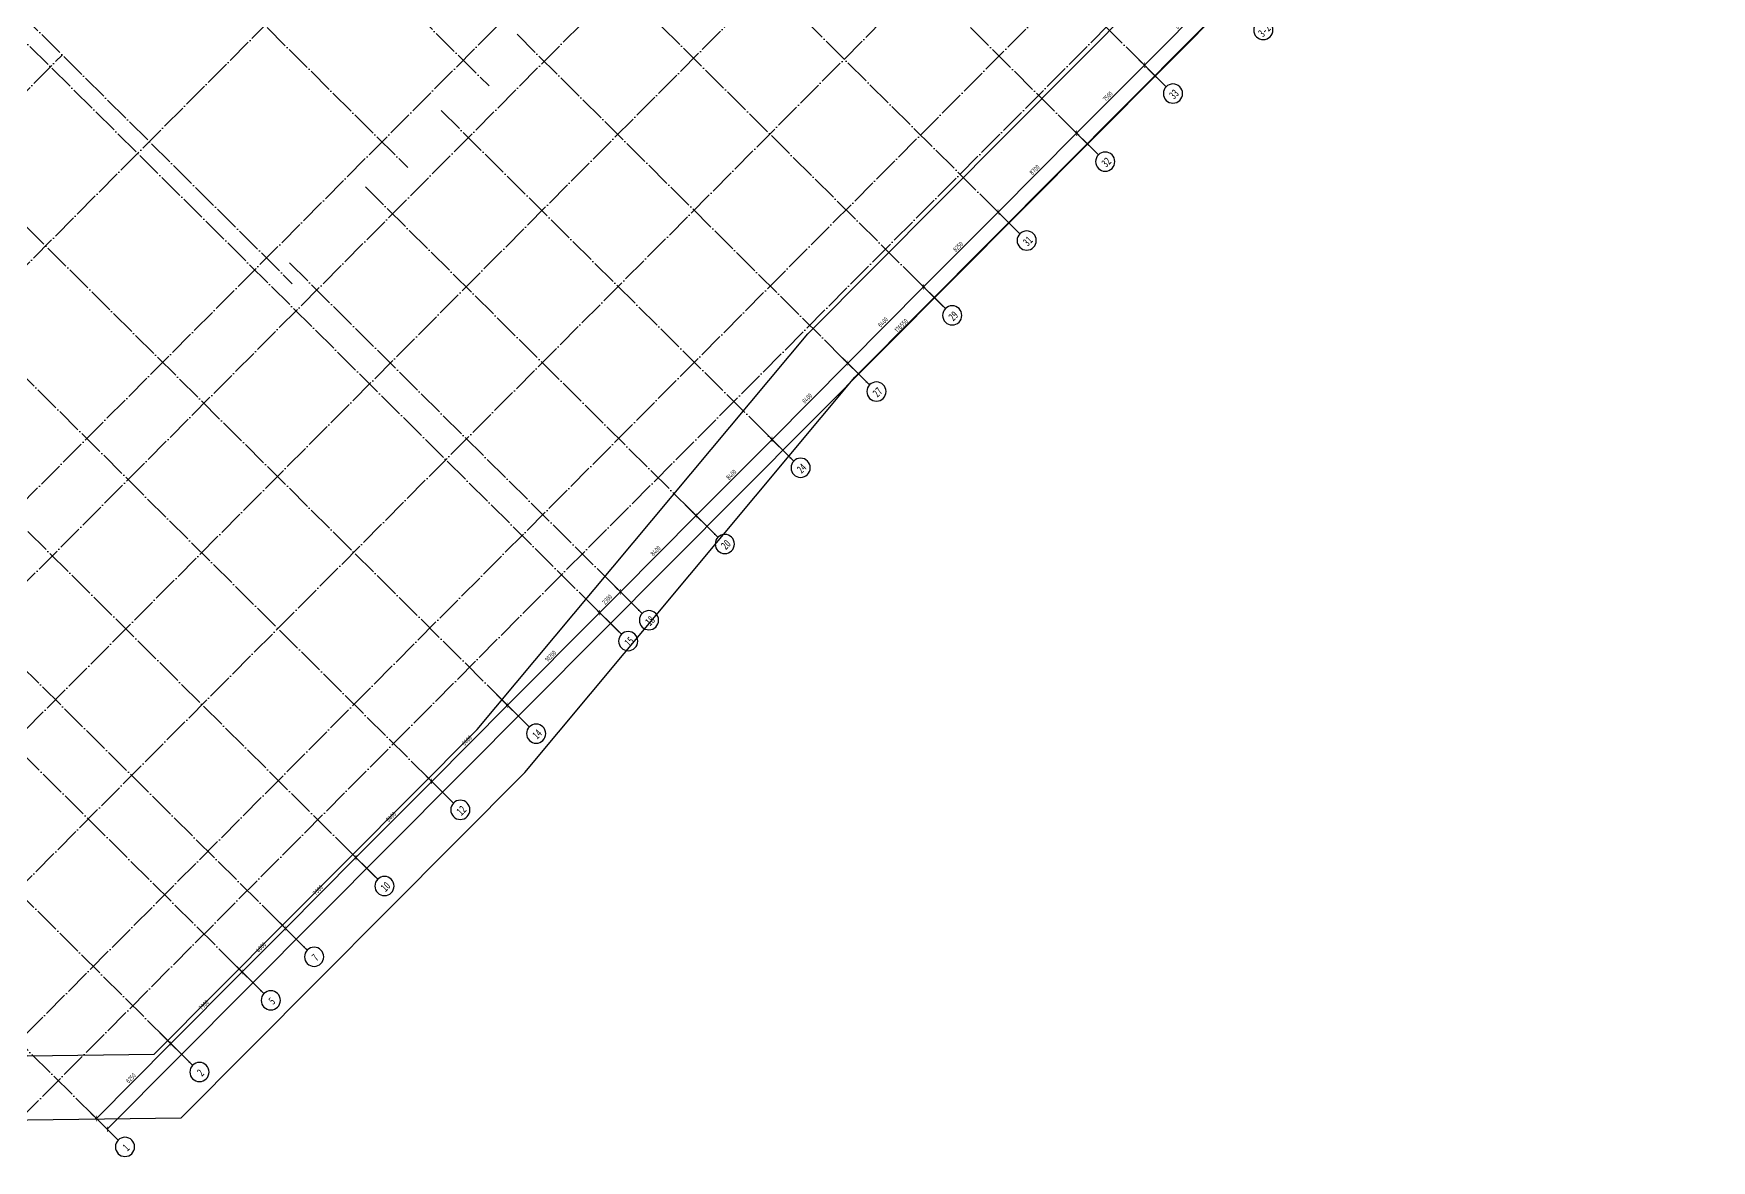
# Model space of a CAD drawing. Extents: x 517634312 to 520012312, y 3499191844 to 3500891844.
# Drawn here: x 518837176 to 518968257, y 3499789900 to 3499877971 of the extents above; entities that cross this region are included whole.
import ezdxf
from ezdxf.enums import TextEntityAlignment as Align

# ---------------------------------------------------------------- set-up
doc = ezdxf.new("R2010")
doc.units = 0
doc.header["$LTSCALE"] = 1000
doc.header["$MEASUREMENT"] = 0
doc.header["$PDMODE"] = 1
doc.linetypes.add('CENTER', pattern=[2, 1.25, -0.25, 0.25, -0.25])
doc.linetypes.add('DOTE', pattern=[2.42, 2, -0.2, 0.02, -0.2])
doc.layers.get('0').update_dxf_attribs({"linetype": 'CONTINUOUS'})
doc.layers.get('DEFPOINTS').update_dxf_attribs({"color": 8, "linetype": 'CONTINUOUS'})
for name, color, linetype in [('AD-AXIS-CRCL', 3, 'CONTINUOUS'), ('AD-AXIS-DIMS', 3, 'CONTINUOUS'), ('AD-AXIS-NUMB', 255, 'CONTINUOUS'), ('XD-AXIS-AXIS', 1, 'CENTER')]:
    doc.layers.add(name, color=color, linetype=linetype)
doc.styles.add('TH-STYLE1', font='', dxfattribs={"width": 0.7})
doc.styles.add('TH-STYLE3', font='tssdeng', dxfattribs={"width": 0.7, "bigfont": 'tssdchn'})
doc.styles.get('TH-STYLE1').set_extended_font_data('STFangsong')
doc.dimstyles.new('TH-DIM150', dxfattribs={"dimscale": 150, "dimtxt": 2.5, "dimasz": 2, "dimexe": 1, "dimexo": 1, "dimgap": 0.8, "dimtad": 1, "dimdec": 0, "dimdsep": 46, "dimtxsty": 'TH-STYLE3', "dimblk1": 'ARCHTICK', "dimblk2": 'ARCHTICK', "dimsah": 1, "dimcen": -1, "dimclrd": 256, "dimclre": 256, "dimclrt": 256, "dimazin": 0, "dimtfac": 1, "dimtdec": 0, "dimtix": 1, "dimtmove": 2, "dimatfit": 0, "dimldrblk": 'ARCHTICK', "dimfxl": 0, "dimtolj": 1, "dimtzin": 0, "dimlwd": -1, "dimlwe": -1, "dimarcsym": 0})

# ---------------------------------------------------------------- blocks, each defined once
blk = doc.blocks.new('sggfdagfdagdaf')
at = {"layer": 'XD-AXIS-AXIS', "linetype": 'DOTE'}
for p, q in [((-1342652, -534624), (-1342652, -352224)), ((-1333952, -534624), (-1333952, -352224)), ((-1326452, -534624), (-1326452, -352224)), ((-1442552, -428324), (-1442552, -534624)), ((-1413802, -428324), (-1413802, -534624)), ((-1405402, -428324), (-1405402, -534624)), ((-1397002, -428324), (-1397002, -534624)), ((-1386802, -428324), (-1386802, -534624)), ((-1385502, -428324), (-1385502, -497074)), ((-1372702, -428324), (-1372702, -497074)), ((-1363702, -428324), (-1363702, -497074)), ((-1350902, -428324), (-1350902, -534624)), ((-1449152, -471724), (-1385514, -471724)), ((-1449152, -481324), (-1347902, -481324)), ((-1449152, -494224), (-1347902, -494224)), ((-1434302, -495774), (-1434302, -534624)), ((-1426402, -495774), (-1426402, -534624)), ((-1421602, -495774), (-1421602, -534624)), ((-1384502, -495774), (-1384502, -534624)), ((-1376102, -495774), (-1376102, -534624)), ((-1367702, -495774), (-1367702, -534624)), ((-1359302, -495774), (-1359302, -534624)), ((-1449152, -498774), (-1259402, -498774)), ((-1449152, -506874), (-1259402, -506874)), ((-1449152, -515274), (-1259402, -515274)), ((-1449152, -523674), (-1259402, -523674)), ((-1449152, -528024), (-1259402, -528024))]:
    blk.add_line(p, q, dxfattribs=at)
blk = doc.blocks.new('_ArchTick')
at = {"color": 0, "linetype": 'ByBlock', "const_width": 0.15}
blk.add_lwpolyline([(-0.5, -0.5), (0.5, 0.5)], dxfattribs=at)
blk = doc.blocks.new('*D598')
at = {"layer": 'AD-AXIS-DIMS', "transparency": 16777216}
for p, q in [((518847477, 3499799455), (518848009, 3499798926)), ((518842085, 3499793182), (518847902, 3499799032)), ((518841659, 3499793605), (518842191, 3499793076))]:
    blk.add_line(p, q, dxfattribs=at)
at = {"layer": 'DEFPOINTS', "color": 0, "transparency": 16777216}
for p in [(518847052, 3499799878), (518847902, 3499799032), (518841234, 3499794028)]:
    blk.add_point(p, dxfattribs=at)
at = {"layer": 'AD-AXIS-DIMS', "transparency": 16777216, "xscale": 300, "yscale": 300, "zscale": 300}
for p, rotation in [((518847902, 3499799032), 45.15729225934245), ((518842085, 3499793182), 225.1572922593424)]:
    blk.add_blockref('_ArchTick', p, dxfattribs=dict(at, rotation=rotation))
at = {"layer": 'AD-AXIS-DIMS', "transparency": 16777216, "insert": (518844776, 3499796324), "char_height": 375, "attachment_point": 5, "rotation": 45.15729, "style": 'TH-STYLE3'}
blk.add_mtext('\\A1;8250', dxfattribs=at)
blk = doc.blocks.new('*D599')
at = {"layer": 'AD-AXIS-DIMS', "transparency": 16777216}
for p, q in [((518853048, 3499805056), (518853580, 3499804527)), ((518847902, 3499799032), (518853473, 3499804633)), ((518847477, 3499799455), (518848009, 3499798926))]:
    blk.add_line(p, q, dxfattribs=at)
at = {"layer": 'DEFPOINTS', "color": 0, "transparency": 16777216}
for p in [(518852622, 3499805479), (518853473, 3499804633), (518847052, 3499799878)]:
    blk.add_point(p, dxfattribs=at)
at = {"layer": 'AD-AXIS-DIMS', "transparency": 16777216, "xscale": 300, "yscale": 300, "zscale": 300}
for p, rotation in [((518853473, 3499804633), 45.15729225934245), ((518847902, 3499799032), 225.1572922593424)]:
    blk.add_blockref('_ArchTick', p, dxfattribs=dict(at, rotation=rotation))
at = {"layer": 'AD-AXIS-DIMS', "transparency": 16777216, "insert": (518850470, 3499802049), "char_height": 375, "attachment_point": 5, "rotation": 45.15729, "style": 'TH-STYLE3'}
blk.add_mtext('\\A1;7900', dxfattribs=at)
blk = doc.blocks.new('*D600')
at = {"layer": 'AD-AXIS-DIMS', "transparency": 16777216}
for p, q in [((518853473, 3499804633), (518856858, 3499808037)), ((518856433, 3499808460), (518856964, 3499807931)), ((518853048, 3499805056), (518853580, 3499804527))]:
    blk.add_line(p, q, dxfattribs=at)
at = {"layer": 'DEFPOINTS', "color": 0, "transparency": 16777216}
for p in [(518856007, 3499808883), (518856858, 3499808037), (518852622, 3499805479)]:
    blk.add_point(p, dxfattribs=at)
at = {"layer": 'AD-AXIS-DIMS', "transparency": 16777216, "xscale": 300, "yscale": 300, "zscale": 300}
for p, rotation in [((518856858, 3499808037), 45.15729225934245), ((518853473, 3499804633), 225.1572922593424)]:
    blk.add_blockref('_ArchTick', p, dxfattribs=dict(at, rotation=rotation))
at = {"layer": 'AD-AXIS-DIMS', "transparency": 16777216, "insert": (518854948, 3499806552), "char_height": 375, "attachment_point": 5, "rotation": 45.15729, "style": 'TH-STYLE3'}
blk.add_mtext('\\A1;4800', dxfattribs=at)
blk = doc.blocks.new('*D601')
at = {"layer": 'AD-AXIS-DIMS', "transparency": 16777216}
for p, q in [((518861933, 3499813990), (518862465, 3499813461)), ((518856858, 3499808037), (518862358, 3499813567)), ((518856433, 3499808460), (518856964, 3499807931))]:
    blk.add_line(p, q, dxfattribs=at)
at = {"layer": 'DEFPOINTS', "color": 0, "transparency": 16777216}
for p in [(518861507, 3499814413), (518862358, 3499813567), (518856007, 3499808883)]:
    blk.add_point(p, dxfattribs=at)
at = {"layer": 'AD-AXIS-DIMS', "transparency": 16777216, "xscale": 300, "yscale": 300, "zscale": 300}
for p, rotation in [((518862358, 3499813567), 45.15729225934245), ((518856858, 3499808037), 225.1572922593424)]:
    blk.add_blockref('_ArchTick', p, dxfattribs=dict(at, rotation=rotation))
at = {"layer": 'AD-AXIS-DIMS', "transparency": 16777216, "insert": (518859390, 3499811019), "char_height": 375, "attachment_point": 5, "rotation": 45.15729, "style": 'TH-STYLE3'}
blk.add_mtext('\\A1;7800', dxfattribs=at)
blk = doc.blocks.new('*D602')
at = {"layer": 'AD-AXIS-DIMS', "transparency": 16777216}
for p, q in [((518862358, 3499813567), (518868282, 3499819523)), ((518867856, 3499819946), (518868388, 3499819417)), ((518861933, 3499813990), (518862465, 3499813461))]:
    blk.add_line(p, q, dxfattribs=at)
at = {"layer": 'DEFPOINTS', "color": 0, "transparency": 16777216}
for p in [(518867431, 3499820369), (518868282, 3499819523), (518861507, 3499814413)]:
    blk.add_point(p, dxfattribs=at)
at = {"layer": 'AD-AXIS-DIMS', "transparency": 16777216, "xscale": 300, "yscale": 300, "zscale": 300}
for p, rotation in [((518868282, 3499819523), 45.15729225934245), ((518862358, 3499813567), 225.1572922593424)]:
    blk.add_blockref('_ArchTick', p, dxfattribs=dict(at, rotation=rotation))
at = {"layer": 'AD-AXIS-DIMS', "transparency": 16777216, "insert": (518865102, 3499816762), "char_height": 375, "attachment_point": 5, "rotation": 45.15729, "style": 'TH-STYLE3'}
blk.add_mtext('\\A1;8400', dxfattribs=at)
blk = doc.blocks.new('*D603')
at = {"layer": 'AD-AXIS-DIMS', "transparency": 16777216}
for p, q in [((518873780, 3499825902), (518874311, 3499825373)), ((518868282, 3499819523), (518874205, 3499825479)), ((518867856, 3499819946), (518868388, 3499819417))]:
    blk.add_line(p, q, dxfattribs=at)
at = {"layer": 'DEFPOINTS', "color": 0, "transparency": 16777216}
for p in [(518873354, 3499826325), (518874205, 3499825479), (518867431, 3499820369)]:
    blk.add_point(p, dxfattribs=at)
at = {"layer": 'AD-AXIS-DIMS', "transparency": 16777216, "xscale": 300, "yscale": 300, "zscale": 300}
for p, rotation in [((518874205, 3499825479), 45.15729225934245), ((518868282, 3499819523), 225.1572922593424)]:
    blk.add_blockref('_ArchTick', p, dxfattribs=dict(at, rotation=rotation))
at = {"layer": 'AD-AXIS-DIMS', "transparency": 16777216, "insert": (518871025, 3499822718), "char_height": 375, "attachment_point": 5, "rotation": 45.15729, "style": 'TH-STYLE3'}
blk.add_mtext('\\A1;8400', dxfattribs=at)
blk = doc.blocks.new('*D604')
at = {"layer": 'AD-AXIS-DIMS', "transparency": 16777216}
for p, q in [((518874205, 3499825479), (518881398, 3499832711)), ((518880972, 3499833134), (518881504, 3499832606)), ((518873780, 3499825902), (518874311, 3499825373))]:
    blk.add_line(p, q, dxfattribs=at)
at = {"layer": 'DEFPOINTS', "color": 0, "transparency": 16777216}
for p in [(518880547, 3499833557), (518881398, 3499832711), (518873354, 3499826325)]:
    blk.add_point(p, dxfattribs=at)
at = {"layer": 'AD-AXIS-DIMS', "transparency": 16777216, "xscale": 300, "yscale": 300, "zscale": 300}
for p, rotation in [((518881398, 3499832711), 45.15729225934245), ((518874205, 3499825479), 225.1572922593424)]:
    blk.add_blockref('_ArchTick', p, dxfattribs=dict(at, rotation=rotation))
at = {"layer": 'AD-AXIS-DIMS', "transparency": 16777216, "insert": (518877583, 3499829312), "char_height": 375, "attachment_point": 5, "rotation": 45.15729, "style": 'TH-STYLE3'}
blk.add_mtext('\\A1;10200', dxfattribs=at)
blk = doc.blocks.new('*D605')
at = {"layer": 'AD-AXIS-DIMS', "transparency": 16777216}
for p, q in [((518881398, 3499832711), (518883020, 3499834342)), ((518882594, 3499834765), (518883126, 3499834236)), ((518880972, 3499833134), (518881504, 3499832606))]:
    blk.add_line(p, q, dxfattribs=at)
at = {"layer": 'DEFPOINTS', "color": 0, "transparency": 16777216}
for p in [(518882169, 3499835188), (518880547, 3499833557), (518883020, 3499834342)]:
    blk.add_point(p, dxfattribs=at)
at = {"layer": 'AD-AXIS-DIMS', "transparency": 16777216, "xscale": 300, "yscale": 300, "zscale": 300}
for p, rotation in [((518883020, 3499834342), 45.15729225934245), ((518881398, 3499832711), 225.1572922593424)]:
    blk.add_blockref('_ArchTick', p, dxfattribs=dict(at, rotation=rotation))
at = {"layer": 'AD-AXIS-DIMS', "transparency": 16777216, "insert": (518881991, 3499833744), "char_height": 375, "attachment_point": 5, "rotation": 45.15729, "style": 'TH-STYLE3'}
blk.add_mtext('\\A1;2300', dxfattribs=at)
blk = doc.blocks.new('*D606')
at = {"layer": 'AD-AXIS-DIMS', "transparency": 16777216}
for p, q in [((518883020, 3499834342), (518888943, 3499840298)), ((518888518, 3499840721), (518889049, 3499840192)), ((518882594, 3499834765), (518883126, 3499834236))]:
    blk.add_line(p, q, dxfattribs=at)
at = {"layer": 'DEFPOINTS', "color": 0, "transparency": 16777216}
for p in [(518888092, 3499841144), (518888943, 3499840298), (518882169, 3499835188)]:
    blk.add_point(p, dxfattribs=at)
at = {"layer": 'AD-AXIS-DIMS', "transparency": 16777216, "xscale": 300, "yscale": 300, "zscale": 300}
for p, rotation in [((518888943, 3499840298), 45.15729225934245), ((518883020, 3499834342), 225.1572922593424)]:
    blk.add_blockref('_ArchTick', p, dxfattribs=dict(at, rotation=rotation))
at = {"layer": 'AD-AXIS-DIMS', "transparency": 16777216, "insert": (518885763, 3499837537), "char_height": 375, "attachment_point": 5, "rotation": 45.15729, "style": 'TH-STYLE3'}
blk.add_mtext('\\A1;8400', dxfattribs=at)
blk = doc.blocks.new('*D607')
at = {"layer": 'AD-AXIS-DIMS', "transparency": 16777216}
for p, q in [((518894441, 3499846677), (518894973, 3499846148)), ((518888943, 3499840298), (518894866, 3499846254)), ((518888518, 3499840721), (518889049, 3499840192))]:
    blk.add_line(p, q, dxfattribs=at)
at = {"layer": 'DEFPOINTS', "color": 0, "transparency": 16777216}
for p in [(518894015, 3499847100), (518894866, 3499846254), (518888092, 3499841144)]:
    blk.add_point(p, dxfattribs=at)
at = {"layer": 'AD-AXIS-DIMS', "transparency": 16777216, "xscale": 300, "yscale": 300, "zscale": 300}
for p, rotation in [((518894866, 3499846254), 45.15729225934245), ((518888943, 3499840298), 225.1572922593424)]:
    blk.add_blockref('_ArchTick', p, dxfattribs=dict(at, rotation=rotation))
at = {"layer": 'AD-AXIS-DIMS', "transparency": 16777216, "insert": (518891687, 3499843493), "char_height": 375, "attachment_point": 5, "rotation": 45.15729, "style": 'TH-STYLE3'}
blk.add_mtext('\\A1;8400', dxfattribs=at)
blk = doc.blocks.new('*D608')
at = {"layer": 'AD-AXIS-DIMS', "transparency": 16777216}
for p, q in [((518894866, 3499846254), (518900790, 3499852210)), ((518900364, 3499852633), (518900896, 3499852104)), ((518894441, 3499846677), (518894973, 3499846148))]:
    blk.add_line(p, q, dxfattribs=at)
at = {"layer": 'DEFPOINTS', "color": 0, "transparency": 16777216}
for p in [(518899939, 3499853056), (518900790, 3499852210), (518894015, 3499847100)]:
    blk.add_point(p, dxfattribs=at)
at = {"layer": 'AD-AXIS-DIMS', "transparency": 16777216, "xscale": 300, "yscale": 300, "zscale": 300}
for p, rotation in [((518900790, 3499852210), 45.15729225934245), ((518894866, 3499846254), 225.1572922593424)]:
    blk.add_blockref('_ArchTick', p, dxfattribs=dict(at, rotation=rotation))
at = {"layer": 'AD-AXIS-DIMS', "transparency": 16777216, "insert": (518897610, 3499849449), "char_height": 375, "attachment_point": 5, "rotation": 45.15729, "style": 'TH-STYLE3'}
blk.add_mtext('\\A1;8400', dxfattribs=at)
blk = doc.blocks.new('*D609')
at = {"layer": 'AD-AXIS-DIMS', "transparency": 16777216}
for p, q in [((518906288, 3499858589), (518906819, 3499858060)), ((518900790, 3499852210), (518906713, 3499858166)), ((518900364, 3499852633), (518900896, 3499852104))]:
    blk.add_line(p, q, dxfattribs=at)
at = {"layer": 'DEFPOINTS', "color": 0, "transparency": 16777216}
for p in [(518905862, 3499859012), (518906713, 3499858166), (518899939, 3499853056)]:
    blk.add_point(p, dxfattribs=at)
at = {"layer": 'AD-AXIS-DIMS', "transparency": 16777216, "xscale": 300, "yscale": 300, "zscale": 300}
for p, rotation in [((518906713, 3499858166), 45.15729225934245), ((518900790, 3499852210), 225.1572922593424)]:
    blk.add_blockref('_ArchTick', p, dxfattribs=dict(at, rotation=rotation))
at = {"layer": 'AD-AXIS-DIMS', "transparency": 16777216, "insert": (518903533, 3499855405), "char_height": 375, "attachment_point": 5, "rotation": 45.15729, "style": 'TH-STYLE3'}
blk.add_mtext('\\A1;8400', dxfattribs=at)
blk = doc.blocks.new('*D610')
at = {"layer": 'AD-AXIS-DIMS', "transparency": 16777216}
for p, q in [((518906713, 3499858166), (518912531, 3499864016)), ((518912105, 3499864439), (518912637, 3499863910)), ((518906288, 3499858589), (518906819, 3499858060))]:
    blk.add_line(p, q, dxfattribs=at)
at = {"layer": 'DEFPOINTS', "color": 0, "transparency": 16777216}
for p in [(518911680, 3499864862), (518912531, 3499864016), (518905862, 3499859012)]:
    blk.add_point(p, dxfattribs=at)
at = {"layer": 'AD-AXIS-DIMS', "transparency": 16777216, "xscale": 300, "yscale": 300, "zscale": 300}
for p, rotation in [((518912531, 3499864016), 45.15729225934245), ((518906713, 3499858166), 225.1572922593424)]:
    blk.add_blockref('_ArchTick', p, dxfattribs=dict(at, rotation=rotation))
at = {"layer": 'AD-AXIS-DIMS', "transparency": 16777216, "insert": (518909404, 3499861308), "char_height": 375, "attachment_point": 5, "rotation": 45.15729, "style": 'TH-STYLE3'}
blk.add_mtext('\\A1;8250', dxfattribs=at)
blk = doc.blocks.new('*D611')
at = {"layer": 'AD-AXIS-DIMS', "transparency": 16777216}
for p, q in [((518918240, 3499870607), (518918772, 3499870079)), ((518912531, 3499864016), (518918666, 3499870184)), ((518912105, 3499864439), (518912637, 3499863910))]:
    blk.add_line(p, q, dxfattribs=at)
at = {"layer": 'DEFPOINTS', "color": 0, "transparency": 16777216}
for p in [(518917815, 3499871031), (518918666, 3499870184), (518911680, 3499864862)]:
    blk.add_point(p, dxfattribs=at)
at = {"layer": 'AD-AXIS-DIMS', "transparency": 16777216, "xscale": 300, "yscale": 300, "zscale": 300}
for p, rotation in [((518918666, 3499870184), 45.15729225934245), ((518912531, 3499864016), 225.1572922593424)]:
    blk.add_blockref('_ArchTick', p, dxfattribs=dict(at, rotation=rotation))
at = {"layer": 'AD-AXIS-DIMS', "transparency": 16777216, "insert": (518915380, 3499867317), "char_height": 375, "attachment_point": 5, "rotation": 45.15729, "style": 'TH-STYLE3'}
blk.add_mtext('\\A1;8700', dxfattribs=at)
blk = doc.blocks.new('*D612')
at = {"layer": 'AD-AXIS-DIMS', "transparency": 16777216}
for p, q in [((518918666, 3499870184), (518923954, 3499875502)), ((518923529, 3499875925), (518924061, 3499875396)), ((518918240, 3499870607), (518918772, 3499870079))]:
    blk.add_line(p, q, dxfattribs=at)
at = {"layer": 'DEFPOINTS', "color": 0, "transparency": 16777216}
for p in [(518923103, 3499876348), (518923954, 3499875502), (518917815, 3499871031)]:
    blk.add_point(p, dxfattribs=at)
at = {"layer": 'AD-AXIS-DIMS', "transparency": 16777216, "xscale": 300, "yscale": 300, "zscale": 300}
for p, rotation in [((518923954, 3499875502), 45.15729225934245), ((518918666, 3499870184), 225.1572922593424)]:
    blk.add_blockref('_ArchTick', p, dxfattribs=dict(at, rotation=rotation))
at = {"layer": 'AD-AXIS-DIMS', "transparency": 16777216, "insert": (518921092, 3499873060), "char_height": 375, "attachment_point": 5, "rotation": 45.15729, "style": 'TH-STYLE3'}
blk.add_mtext('\\A1;7500', dxfattribs=at)
blk = doc.blocks.new('*D613')
at = {"layer": 'AD-AXIS-DIMS', "transparency": 16777216}
for p, q in [((518923954, 3499875502), (518929948, 3499881529)), ((518929523, 3499881952), (518930055, 3499881423)), ((518923529, 3499875925), (518924061, 3499875396))]:
    blk.add_line(p, q, dxfattribs=at)
at = {"layer": 'DEFPOINTS', "color": 0, "transparency": 16777216}
for p in [(518929097, 3499882375), (518929948, 3499881529), (518923103, 3499876348)]:
    blk.add_point(p, dxfattribs=at)
at = {"layer": 'AD-AXIS-DIMS', "transparency": 16777216, "xscale": 300, "yscale": 300, "zscale": 300}
for p, rotation in [((518929948, 3499881529), 45.15729225934245), ((518923954, 3499875502), 225.1572922593424)]:
    blk.add_blockref('_ArchTick', p, dxfattribs=dict(at, rotation=rotation))
at = {"layer": 'AD-AXIS-DIMS', "transparency": 16777216, "insert": (518926733, 3499878732), "char_height": 375, "attachment_point": 5, "rotation": 45.15729, "style": 'TH-STYLE3'}
blk.add_mtext('\\A1;8500', dxfattribs=at)
blk = doc.blocks.new('*D555')
at = {"layer": 'AD-AXIS-DIMS', "transparency": 16777216}
for p, q in [((518842936, 3499792336), (518967432, 3499917518)), ((518967007, 3499917941), (518967539, 3499917412)), ((518842510, 3499792759), (518843042, 3499792230))]:
    blk.add_line(p, q, dxfattribs=at)
at = {"layer": 'DEFPOINTS', "color": 0, "transparency": 16777216}
for p in [(518966581, 3499918364), (518967432, 3499917518), (518842085, 3499793182)]:
    blk.add_point(p, dxfattribs=at)
at = {"layer": 'AD-AXIS-DIMS', "transparency": 16777216, "xscale": 300, "yscale": 300, "zscale": 300}
for p, rotation in [((518967432, 3499917518), 45.15729225934245), ((518842936, 3499792336), 225.1572922593424)]:
    blk.add_blockref('_ArchTick', p, dxfattribs=dict(at, rotation=rotation))
at = {"layer": 'AD-AXIS-DIMS', "transparency": 16777216, "insert": (518904966, 3499855144), "char_height": 375, "attachment_point": 5, "rotation": 45.15729, "style": 'TH-STYLE3'}
blk.add_mtext('\\A1;176550', dxfattribs=at)
blk = doc.blocks.new('_A-axiso')
blk.add_circle((0, 0), 0.5)
at = {"layer": 'AD-AXIS-NUMB', "style": 'TH-STYLE1', "width": 0.7}
blk.add_attdef('A', text='', height=0.56, dxfattribs=at).set_placement((-0.25, -0.28), (0.25, -0.28), align=Align.FIT)
blk = doc.blocks.new('XINDEHAHAHDDAADD')
at = {"layer": 'DEFPOINTS'}
blk.add_lwpolyline([(-140.02, 6.29), (-130.02, -3.5), (-91.96, -3.5), (-51.85, 0), (38.77, 0), (48.77, 10.27), (47.23, 67.2), (49.15, 107.26), (47.27, 176.73), (37.28, 186.46), (-143.72, 186.46)], close=True, dxfattribs=at)
at = {"layer": 'DEFPOINTS', "color": 5}
blk.add_lwpolyline([(-135.06, 8.44), (-127.98, 1.5), (-92.18, 1.5), (-52.06, 5), (36.66, 5), (43.72, 12.25), (42.23, 67.25), (44.15, 107.32), (42.33, 174.57), (35.24, 181.46), (-138.62, 181.46)], close=True, dxfattribs=at)

msp = doc.modelspace()

# ---------------------------------------------------------------- linework, layer by layer
at = {"layer": 'AD-AXIS-CRCL'}
for points in [[(518925656, 3499873809.8), (518923103.5, 3499876348.4)], [(518920367.3, 3499868491.9), (518917814.7, 3499871030.5)], [(518914232.4, 3499862323.2), (518911679.8, 3499864861.8)], [(518908414.8, 3499856473.6), (518905862.2, 3499859012.2)], [(518902491.4, 3499850517.6), (518899938.9, 3499853056.2)], [(518896568, 3499844561.7), (518894015.5, 3499847100.2)], [(518890644.7, 3499838605.7), (518888092.1, 3499841144.3)], [(518884721.3, 3499832649.7), (518882168.7, 3499835188.3)], [(518883099.4, 3499831018.9), (518880546.9, 3499833557.5)], [(518875906.8, 3499823786.6), (518873354.2, 3499826325.2)], [(518869983.4, 3499817830.6), (518867430.8, 3499820369.2)], [(518864060, 3499811874.7), (518861507.5, 3499814413.3)], [(518858559.8, 3499806344.1), (518856007.2, 3499808882.7)], [(518855175, 3499802940.7), (518852622.4, 3499805479.3)], [(518849604.2, 3499797339.2), (518847051.6, 3499799877.8)], [(518843786.6, 3499791489.6), (518841234, 3499794028.2)]]:
    msp.add_lwpolyline(points, dxfattribs=at)

# ---------------------------------------------------------------- block references
at = {"color": 2, "rotation": 45.15729226668541}
msp.add_blockref('sggfdagfdagdaf', (519481947.8, 3501191321.3), dxfattribs=at)
at = {"layer": 'AD-AXIS-CRCL'}
ref = msp.add_blockref('_A-axiso', (518933245.3, 3499878250), dxfattribs=dict(at, xscale=-1500, yscale=1500, rotation=225.1572922593229))
ref.add_attrib('A', '3-2', dxfattribs={"layer": 'AD-AXIS-NUMB', "height": 625, "rotation": 45.157293, "style": 'TH-STYLE1', "width": 0.7}).set_placement((518933677.6, 3499877853.3), align=Align.BOTTOM_CENTER)
ref = msp.add_blockref('_A-axiso', (518926187.8, 3499873280.9), dxfattribs=dict(at, xscale=-1500, yscale=1500, rotation=225.1572922593229))
ref.add_attrib('A', '33', dxfattribs={"layer": 'AD-AXIS-NUMB', "height": 625, "rotation": 45.157293, "style": 'TH-STYLE1', "width": 0.7}).set_placement((518926620.1, 3499872884.1), align=Align.BOTTOM_CENTER)
ref = msp.add_blockref('_A-axiso', (518920899.1, 3499867963.1), dxfattribs=dict(at, xscale=-1500, yscale=1500, rotation=225.1572922593229))
ref.add_attrib('A', '32', dxfattribs={"layer": 'AD-AXIS-NUMB', "height": 625, "rotation": 45.157293, "style": 'TH-STYLE1', "width": 0.7}).set_placement((518921331.4, 3499867566.3), align=Align.BOTTOM_CENTER)
ref = msp.add_blockref('_A-axiso', (518914764.2, 3499861794.4), dxfattribs=dict(at, xscale=-1500, yscale=1500, rotation=225.1572922593229))
ref.add_attrib('A', '31', dxfattribs={"layer": 'AD-AXIS-NUMB', "height": 625, "rotation": 45.157293, "style": 'TH-STYLE1', "width": 0.7}).set_placement((518915196.5, 3499861397.6), align=Align.BOTTOM_CENTER)
ref = msp.add_blockref('_A-axiso', (518908946.6, 3499855944.7), dxfattribs=dict(at, xscale=-1500, yscale=1500, rotation=225.1572922593229))
ref.add_attrib('A', '29', dxfattribs={"layer": 'AD-AXIS-NUMB', "height": 625, "rotation": 45.157293, "style": 'TH-STYLE1', "width": 0.7}).set_placement((518909378.9, 3499855548), align=Align.BOTTOM_CENTER)
ref = msp.add_blockref('_A-axiso', (518903023.2, 3499849988.8), dxfattribs=dict(at, xscale=-1500, yscale=1500, rotation=225.1572922593229))
ref.add_attrib('A', '27', dxfattribs={"layer": 'AD-AXIS-NUMB', "height": 625, "rotation": 45.157293, "style": 'TH-STYLE1', "width": 0.7}).set_placement((518903455.5, 3499849592), align=Align.BOTTOM_CENTER)
ref = msp.add_blockref('_A-axiso', (518897099.8, 3499844032.8), dxfattribs=dict(at, xscale=-1500, yscale=1500, rotation=225.1572922593229))
ref.add_attrib('A', '24', dxfattribs={"layer": 'AD-AXIS-NUMB', "height": 625, "rotation": 45.157293, "style": 'TH-STYLE1', "width": 0.7}).set_placement((518897532.1, 3499843636), align=Align.BOTTOM_CENTER)
ref = msp.add_blockref('_A-axiso', (518891176.5, 3499838076.8), dxfattribs=dict(at, xscale=-1500, yscale=1500, rotation=225.1572922593229))
ref.add_attrib('A', '20', dxfattribs={"layer": 'AD-AXIS-NUMB', "height": 625, "rotation": 45.157293, "style": 'TH-STYLE1', "width": 0.7}).set_placement((518891608.8, 3499837680), align=Align.BOTTOM_CENTER)
ref = msp.add_blockref('_A-axiso', (518885253.1, 3499832120.8), dxfattribs=dict(at, xscale=-1500, yscale=1500, rotation=225.1572922593229))
ref.add_attrib('A', '18', dxfattribs={"layer": 'AD-AXIS-NUMB', "height": 625, "rotation": 45.157293, "style": 'TH-STYLE1', "width": 0.7}).set_placement((518885685.4, 3499831724.1), align=Align.BOTTOM_CENTER)
ref = msp.add_blockref('_A-axiso', (518883631.2, 3499830490), dxfattribs=dict(at, xscale=-1500, yscale=1500, rotation=225.1572922593229))
ref.add_attrib('A', '15', dxfattribs={"layer": 'AD-AXIS-NUMB', "height": 625, "rotation": 45.157293, "style": 'TH-STYLE1', "width": 0.7}).set_placement((518884063.5, 3499830093.3), align=Align.BOTTOM_CENTER)
ref = msp.add_blockref('_A-axiso', (518876438.6, 3499823257.8), dxfattribs=dict(at, xscale=-1500, yscale=1500, rotation=225.1572922593229))
ref.add_attrib('A', '14', dxfattribs={"layer": 'AD-AXIS-NUMB', "height": 625, "rotation": 45.157293, "style": 'TH-STYLE1', "width": 0.7}).set_placement((518876870.9, 3499822861), align=Align.BOTTOM_CENTER)
ref = msp.add_blockref('_A-axiso', (518870515.2, 3499817301.8), dxfattribs=dict(at, xscale=-1500, yscale=1500, rotation=225.1572922593229))
ref.add_attrib('A', '12', dxfattribs={"layer": 'AD-AXIS-NUMB', "height": 625, "rotation": 45.157293, "style": 'TH-STYLE1', "width": 0.7}).set_placement((518870947.5, 3499816905), align=Align.BOTTOM_CENTER)
ref = msp.add_blockref('_A-axiso', (518864591.8, 3499811345.8), dxfattribs=dict(at, xscale=-1500, yscale=1500, rotation=225.1572922593229))
ref.add_attrib('A', '10', dxfattribs={"layer": 'AD-AXIS-NUMB', "height": 625, "rotation": 45.157293, "style": 'TH-STYLE1', "width": 0.7}).set_placement((518865024.1, 3499810949), align=Align.BOTTOM_CENTER)
ref = msp.add_blockref('_A-axiso', (518859091.5, 3499805815.2), dxfattribs=dict(at, xscale=-1500, yscale=1500, rotation=225.1572922593229))
ref.add_attrib('A', '7', dxfattribs={"layer": 'AD-AXIS-NUMB', "height": 625, "rotation": 45.157293, "style": 'TH-STYLE1', "width": 0.7}).set_placement((518859523.8, 3499805418.5), align=Align.BOTTOM_CENTER)
ref = msp.add_blockref('_A-axiso', (518855706.8, 3499802411.8), dxfattribs=dict(at, xscale=-1500, yscale=1500, rotation=225.1572922593229))
ref.add_attrib('A', '5', dxfattribs={"layer": 'AD-AXIS-NUMB', "height": 625, "rotation": 45.157293, "style": 'TH-STYLE1', "width": 0.7}).set_placement((518856139.1, 3499802015.1), align=Align.BOTTOM_CENTER)
ref = msp.add_blockref('_A-axiso', (518850136, 3499796810.4), dxfattribs=dict(at, xscale=-1500, yscale=1500, rotation=225.1572922593229))
ref.add_attrib('A', '2', dxfattribs={"layer": 'AD-AXIS-NUMB', "height": 625, "rotation": 45.157293, "style": 'TH-STYLE1', "width": 0.7}).set_placement((518850568.3, 3499796413.6), align=Align.BOTTOM_CENTER)
ref = msp.add_blockref('_A-axiso', (518844318.4, 3499790960.7), dxfattribs=dict(at, xscale=-1500, yscale=1500, rotation=225.1572922593229))
ref.add_attrib('A', '1', dxfattribs={"layer": 'AD-AXIS-NUMB', "height": 625, "rotation": 45.157293, "style": 'TH-STYLE1', "width": 0.7}).set_placement((518844750.7, 3499790564), align=Align.BOTTOM_CENTER)
at = {"layer": 'DEFPOINTS', "xscale": 999.9999999999997, "yscale": 999.9999999999997, "zscale": 999.9999999999997, "rotation": 45.15729225934247}
msp.add_blockref('XINDEHAHAHDDAADD', (518937909.5, 3499887885.3), dxfattribs=at)

# ---------------------------------------------------------------- dimensions: what is measured, and where the dimension line sits
at = {"layer": 'AD-AXIS-DIMS'}
for base, p1, p2, picture, middle in [((518967432.3, 3499917517.8), (518842084.9, 3499793182), (518966581.4, 3499918364), '*D555', (518904966, 3499855143.6)), ((518929948.2, 3499881529.1), (518923103.5, 3499876348.4), (518929097.3, 3499882375.2), '*D613', (518926733.2, 3499878732.4)), ((518923954.3, 3499875502.2), (518917814.7, 3499871030.5), (518923103.5, 3499876348.4), '*D612', (518921091.9, 3499873060.1)), ((518918665.6, 3499870184.3), (518911679.8, 3499864861.8), (518917814.7, 3499871030.5), '*D611', (518915380.1, 3499867316.8)), ((518912530.7, 3499864015.6), (518905862.2, 3499859012.2), (518911679.8, 3499864861.8), '*D610', (518909403.8, 3499861307.7)), ((518906713.1, 3499858166), (518899938.9, 3499853056.2), (518905862.2, 3499859012.2), '*D609', (518903533.4, 3499855404.9)), ((518900789.7, 3499852210), (518894015.5, 3499847100.2), (518899938.9, 3499853056.2), '*D608', (518897610, 3499849448.9)), ((518894866.3, 3499846254), (518888092.1, 3499841144.3), (518894015.5, 3499847100.2), '*D607', (518891686.6, 3499843492.9)), ((518888943, 3499840298.1), (518882168.7, 3499835188.3), (518888092.1, 3499841144.3), '*D606', (518885763.3, 3499837536.9)), ((518883019.6, 3499834342.1), (518880546.9, 3499833557.5), (518882168.7, 3499835188.3), '*D605', (518881990.6, 3499833743.5)), ((518881397.7, 3499832711.3), (518873354.2, 3499826325.2), (518880546.9, 3499833557.5), '*D604', (518877583.4, 3499829312)), ((518874205.1, 3499825479), (518867430.8, 3499820369.2), (518873354.2, 3499826325.2), '*D603', (518871025.3, 3499822717.9)), ((518868281.7, 3499819523), (518861507.5, 3499814413.3), (518867430.8, 3499820369.2), '*D602', (518865102, 3499816761.9)), ((518862358.3, 3499813567.1), (518856007.2, 3499808882.7), (518861507.5, 3499814413.3), '*D601', (518859390.2, 3499811018.6)), ((518856858.1, 3499808036.5), (518852622.4, 3499805479.3), (518856007.2, 3499808882.7), '*D600', (518854947.6, 3499806551.6)), ((518853473.3, 3499804633.1), (518847051.6, 3499799877.8), (518852622.4, 3499805479.3), '*D599', (518850469.8, 3499802049.2)), ((518847902.5, 3499799031.6), (518841234, 3499794028.2), (518847051.6, 3499799877.8), '*D598', (518844775.7, 3499796323.7))]:
    dim = msp.add_linear_dim(base=base, p1=p1, p2=p2, angle=45.157292, dimstyle='TH-DIM150', dxfattribs=at)
    dim.commit()
    dim.dimension.update_dxf_attribs({"geometry": picture, "text_midpoint": middle})

doc.saveas('drawing.dxf')
